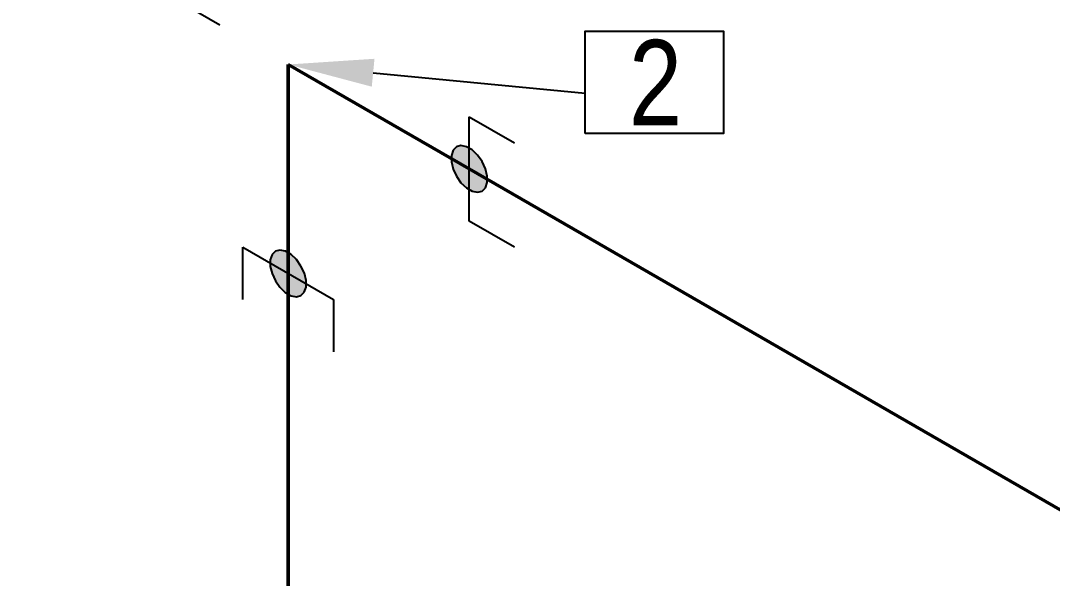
# Model space of a CAD drawing. Header units: millimetres. Extents: x 0 to 594, y 0 to 420.
# Drawn here: x 297.46 to 327.68, y 189.96 to 206.31 of the extents above; entities that cross this region are included whole.
import ezdxf
from ezdxf import colors
from ezdxf.entities.mleader import LeaderData, LeaderLine
from ezdxf.enums import TextEntityAlignment as Align
from ezdxf.math import Vec2, Vec3

# ---------------------------------------------------------------- set-up
doc = ezdxf.new("R2010")
doc.units = ezdxf.units.MM
doc.header["$LTSCALE"] = 0.25
for name, color, linetype in [('용접', 1, 'Continuous'), ('주석', 7, 'Continuous'), ('치수', 1, 'Continuous')]:
    doc.layers.add(name, color=color, linetype=linetype)
doc.layers.add('파이프 작은 보어', color=30, linetype='Continuous', lineweight=50)
doc.styles.add('AdskIsoAnnotation', font='arial.ttf', dxfattribs={"width": 0.8, "height": 1})
doc.styles.add('AdskIsoMetric', font='arial.ttf', dxfattribs={"width": 0.8, "height": 2.5})
doc.styles.add('AdskIsoMetric-30', font='arial.ttf', dxfattribs={"width": 0.8, "height": 2.5})
doc.styles.add('AdskIsoMetric30', font='arial.ttf', dxfattribs={"width": 0.8, "oblique": 29.999923, "height": 2.5})
doc.styles.get("Standard").update_dxf_attribs({"font": 'arial.ttf'})
doc.dimstyles.new('AdskIsoMetric', dxfattribs={"dimtxt": 2.5, "dimasz": 2.5, "dimexe": 1, "dimexo": 2, "dimgap": 0.8, "dimtad": 1, "dimdec": 0, "dimrnd": 1, "dimzin": 0, "dimdsep": 46, "dimtxsty": 'AdskIsoMetric', "dimcen": 0, "dimclrt": 7, "dimadec": 0, "dimazin": 0, "dimtfac": 1, "dimtdec": 0, "dimtmove": 1, "dimatfit": 3, "dimfxl": 0, "dimfrac": 2, "dimtolj": 1, "dimtzin": 0, "dimarcsym": 0})

# ---------------------------------------------------------------- blocks, each defined once
blk = doc.blocks.new('*D24')
at = {"layer": 'Defpoints', "color": 0}
for p in [(305.297, 205.026), (382.241, 175.602), (382.241, 160.602)]:
    blk.add_point(p, dxfattribs=at)
at = {"layer": '치수', "color": 0, "lineweight": -2}
for p, q in [((305.297, 207.335), (305.297, 221.181)), ((307.462, 218.776), (380.076, 176.852)), ((382.241, 162.912), (382.241, 176.757))]:
    blk.add_line(p, q, dxfattribs=at)
at = {"layer": '치수', "color": 0}
for points in [[(307.67, 219.137), (307.254, 218.415), (305.297, 220.026)], [(380.284, 177.213), (379.868, 176.492), (382.241, 175.602)]]:
    blk.add_solid(points, dxfattribs=at)
at = {"layer": '치수', "color": 7, "insert": (349.149, 197.301), "char_height": 2.5, "attachment_point": 5, "rotation": 330, "style": 'AdskIsoMetric-30'}
blk.add_mtext('\\A1;11477', dxfattribs=at)
blk = doc.blocks.new('*D25')
at = {"layer": 'Defpoints', "color": 0}
for p in [(292.307, 212.526), (305.297, 205.026), (305.296, 156.594)]:
    blk.add_point(p, dxfattribs=at)
at = {"layer": '치수', "color": 0, "lineweight": -2}
for p, q in [((303.297, 206.181), (291.307, 213.104)), ((292.306, 166.594), (292.307, 210.026)), ((303.296, 157.749), (291.306, 164.672))]:
    blk.add_line(p, q, dxfattribs=at)
at = {"layer": '치수', "color": 0}
for points in [[(291.89, 210.026), (292.723, 210.026), (292.307, 212.526)], [(291.889, 166.594), (292.722, 166.594), (292.306, 164.094)]]:
    blk.add_solid(points, dxfattribs=at)
at = {"layer": '치수', "color": 7, "insert": (290.04, 189.619), "char_height": 2.5, "attachment_point": 5, "rotation": 89.9988, "style": 'AdskIsoMetric30'}
blk.add_mtext('\\A1;1977', dxfattribs=at)
blk = doc.blocks.new('엘보우-1-Iso2DSkew0')
at = {"color": 0, "linetype": 'ByBlock', "lineweight": -2, "extrusion": (0.707107, 0.408248, -0.57735)}
for p, q in [((0, 0), (5.303, -3.062)), ((0, 0), (0, 0)), ((0, -6.124), (0, 0))]:
    blk.add_line(p, q, dxfattribs=at)
blk = doc.blocks.new('SocketWeld-2-IsoRight')
blk.add_hatch(color=256).paths.add_polyline_path([(0.0055, -0.0435), (0.0057, -0.0436), (0.006, -0.0436), (0.0062, -0.0436), (0.0064, -0.0437), (0.0066, -0.0437), (0.0068, -0.0438), (0.007, -0.0438), (0.0072, -0.0439), (0.0075, -0.0439), (0.0077, -0.0439), (0.0079, -0.044), (0.0081, -0.044), (0.0083, -0.0441), (0.0085, -0.0441), (0.0088, -0.0442), (0.009, -0.0442), (0.0092, -0.0443), (0.0094, -0.0443), (0.0096, -0.0443), (0.0098, -0.0444), (0.01, -0.0444), (0.0103, -0.0445), (0.0105, -0.0445), (0.0107, -0.0446), (0.0109, -0.0446), (0.0111, -0.0446), (0.0113, -0.0447), (0.0115, -0.0447), (0.0118, -0.0448), (0.012, -0.0448), (0.0122, -0.0449), (0.0124, -0.0449), (0.0126, -0.0449), (0.0128, -0.045), (0.013, -0.045), (0.0133, -0.0451), (0.0135, -0.0451), (0.0137, -0.0452), (0.0139, -0.0452), (0.0141, -0.0453), (0.0143, -0.0453), (0.0145, -0.0453), (0.0148, -0.0454), (0.015, -0.0454), (0.0152, -0.0455), (0.0154, -0.0455), (0.0156, -0.0456), (0.0158, -0.0456), (0.0161, -0.0456), (0.0161, -0.0456), (0.0162, -0.0456), (0.0164, -0.0455), (0.0166, -0.0455), (0.0168, -0.0455), (0.017, -0.0454), (0.0171, -0.0454), (0.0173, -0.0453), (0.0175, -0.0453), (0.0177, -0.0452), (0.0179, -0.0452), (0.0181, -0.0451), (0.0182, -0.0451), (0.0184, -0.045), (0.0186, -0.045), (0.0188, -0.0449), (0.019, -0.0449), (0.0192, -0.0448), (0.0193, -0.0448), (0.0195, -0.0447), (0.0197, -0.0447), (0.0199, -0.0446), (0.0201, -0.0446), (0.0203, -0.0445), (0.0204, -0.0445), (0.0206, -0.0444), (0.0208, -0.0444), (0.021, -0.0444), (0.0212, -0.0443), (0.0213, -0.0443), (0.0215, -0.0442), (0.0217, -0.0442), (0.0219, -0.0441), (0.0221, -0.0441), (0.0223, -0.044), (0.0224, -0.044), (0.0226, -0.0439), (0.0228, -0.0439), (0.023, -0.0438), (0.0232, -0.0438), (0.0234, -0.0437), (0.0235, -0.0437), (0.0237, -0.0436), (0.0239, -0.0436), (0.0241, -0.0435), (0.0243, -0.0435), (0.0245, -0.0434), (0.0246, -0.0434), (0.0248, -0.0433), (0.025, -0.0433), (0.025, -0.0433), (0.0251, -0.0432), (0.0253, -0.043), (0.0254, -0.0429), (0.0255, -0.0428), (0.0257, -0.0426), (0.0258, -0.0425), (0.0259, -0.0424), (0.0261, -0.0422), (0.0262, -0.0421), (0.0263, -0.042), (0.0265, -0.0418), (0.0266, -0.0417), (0.0267, -0.0416), (0.0269, -0.0414), (0.027, -0.0413), (0.0271, -0.0412), (0.0273, -0.041), (0.0274, -0.0409), (0.0275, -0.0408), (0.0277, -0.0406), (0.0278, -0.0405), (0.0279, -0.0403), (0.0281, -0.0402), (0.0282, -0.0401), (0.0283, -0.0399), (0.0284, -0.0398), (0.0286, -0.0397), (0.0287, -0.0395), (0.0288, -0.0394), (0.029, -0.0393), (0.0291, -0.0391), (0.0292, -0.039), (0.0294, -0.0389), (0.0295, -0.0387), (0.0296, -0.0386), (0.0298, -0.0385), (0.0299, -0.0383), (0.03, -0.0382), (0.0302, -0.0381), (0.0303, -0.0379), (0.0304, -0.0378), (0.0306, -0.0377), (0.0307, -0.0375), (0.0308, -0.0374), (0.031, -0.0373), (0.0311, -0.0371), (0.0312, -0.037), (0.0314, -0.0369), (0.0315, -0.0367), (0.0315, -0.0367), (0.0316, -0.0365), (0.0316, -0.0363), (0.0317, -0.0361), (0.0318, -0.0359), (0.0319, -0.0357), (0.0319, -0.0355), (0.032, -0.0353), (0.0321, -0.0351), (0.0321, -0.0349), (0.0322, -0.0346), (0.0323, -0.0344), (0.0323, -0.0342), (0.0324, -0.034), (0.0325, -0.0338), (0.0325, -0.0336), (0.0326, -0.0334), (0.0327, -0.0332), (0.0328, -0.033), (0.0328, -0.0328), (0.0329, -0.0326), (0.033, -0.0324), (0.033, -0.0322), (0.0331, -0.0319), (0.0332, -0.0317), (0.0332, -0.0315), (0.0333, -0.0313), (0.0334, -0.0311), (0.0335, -0.0309), (0.0335, -0.0307), (0.0336, -0.0305), (0.0337, -0.0303), (0.0337, -0.0301), (0.0338, -0.0299), (0.0339, -0.0297), (0.0339, -0.0295), (0.034, -0.0292), (0.0341, -0.029), (0.0342, -0.0288), (0.0342, -0.0286), (0.0343, -0.0284), (0.0344, -0.0282), (0.0344, -0.028), (0.0345, -0.0278), (0.0346, -0.0276), (0.0346, -0.0274), (0.0347, -0.0272), (0.0348, -0.027), (0.0349, -0.0268), (0.0349, -0.0265), (0.0349, -0.0265), (0.0349, -0.0263), (0.0349, -0.026), (0.0349, -0.0258), (0.0349, -0.0255), (0.0349, -0.0252), (0.0349, -0.025), (0.0349, -0.0247), (0.0349, -0.0245), (0.0349, -0.0242), (0.0349, -0.0239), (0.0349, -0.0237), (0.0349, -0.0234), (0.0349, -0.0232), (0.0349, -0.0229), (0.0349, -0.0226), (0.0349, -0.0224), (0.0349, -0.0221), (0.0349, -0.0219), (0.0349, -0.0216), (0.0349, -0.0213), (0.0349, -0.0211), (0.0349, -0.0208), (0.0349, -0.0206), (0.0349, -0.0203), (0.0349, -0.02), (0.0349, -0.0198), (0.0349, -0.0195), (0.0349, -0.0192), (0.0349, -0.019), (0.0349, -0.0187), (0.0349, -0.0185), (0.0349, -0.0182), (0.0349, -0.0179), (0.0349, -0.0177), (0.0349, -0.0174), (0.0349, -0.0172), (0.0349, -0.0169), (0.0349, -0.0166), (0.0349, -0.0164), (0.0349, -0.0161), (0.0349, -0.0159), (0.0349, -0.0156), (0.0349, -0.0153), (0.0349, -0.0151), (0.0349, -0.0148), (0.0349, -0.0146), (0.0349, -0.0143), (0.0349, -0.014), (0.0349, -0.0138), (0.0349, -0.0138), (0.0349, -0.0135), (0.0348, -0.0132), (0.0347, -0.0129), (0.0346, -0.0126), (0.0346, -0.0123), (0.0345, -0.012), (0.0344, -0.0118), (0.0344, -0.0115), (0.0343, -0.0112), (0.0342, -0.0109), (0.0342, -0.0106), (0.0341, -0.0103), (0.034, -0.01), (0.0339, -0.0097), (0.0339, -0.0095), (0.0338, -0.0092), (0.0337, -0.0089), (0.0337, -0.0086), (0.0336, -0.0083), (0.0335, -0.008), (0.0335, -0.0077), (0.0334, -0.0074), (0.0333, -0.0071), (0.0332, -0.0069), (0.0332, -0.0066), (0.0331, -0.0063), (0.033, -0.006), (0.033, -0.0057), (0.0329, -0.0054), (0.0328, -0.0051), (0.0328, -0.0048), (0.0327, -0.0046), (0.0326, -0.0043), (0.0325, -0.004), (0.0325, -0.0037), (0.0324, -0.0034), (0.0323, -0.0031), (0.0323, -0.0028), (0.0322, -0.0025), (0.0321, -0.0022), (0.0321, -0.002), (0.032, -0.0017), (0.0319, -0.0014), (0.0319, -0.0011), (0.0318, -0.0008), (0.0317, -0.0005), (0.0316, -0.0002), (0.0316, 0.0001), (0.0315, 0.0003), (0.0315, 0.0003), (0.0314, 0.0006), (0.0312, 0.0009), (0.0311, 0.0012), (0.031, 0.0015), (0.0308, 0.0018), (0.0307, 0.0021), (0.0306, 0.0024), (0.0304, 0.0026), (0.0303, 0.0029), (0.0302, 0.0032), (0.03, 0.0035), (0.0299, 0.0038), (0.0298, 0.0041), (0.0296, 0.0044), (0.0295, 0.0047), (0.0294, 0.0049), (0.0292, 0.0052), (0.0291, 0.0055), (0.029, 0.0058), (0.0288, 0.0061), (0.0287, 0.0064), (0.0286, 0.0067), (0.0284, 0.007), (0.0283, 0.0072), (0.0282, 0.0075), (0.0281, 0.0078), (0.0279, 0.0081), (0.0278, 0.0084), (0.0277, 0.0087), (0.0275, 0.009), (0.0274, 0.0093), (0.0273, 0.0095), (0.0271, 0.0098), (0.027, 0.0101), (0.0269, 0.0104), (0.0267, 0.0107), (0.0266, 0.011), (0.0265, 0.0113), (0.0263, 0.0116), (0.0262, 0.0118), (0.0261, 0.0121), (0.0259, 0.0124), (0.0258, 0.0127), (0.0257, 0.013), (0.0255, 0.0133), (0.0254, 0.0136), (0.0253, 0.0139), (0.0251, 0.0141), (0.025, 0.0144), (0.025, 0.0144), (0.0248, 0.0147), (0.0246, 0.015), (0.0245, 0.0152), (0.0243, 0.0155), (0.0241, 0.0157), (0.0239, 0.016), (0.0237, 0.0162), (0.0235, 0.0165), (0.0234, 0.0168), (0.0232, 0.017), (0.023, 0.0173), (0.0228, 0.0175), (0.0226, 0.0178), (0.0224, 0.0181), (0.0223, 0.0183), (0.0221, 0.0186), (0.0219, 0.0188), (0.0217, 0.0191), (0.0215, 0.0193), (0.0213, 0.0196), (0.0212, 0.0199), (0.021, 0.0201), (0.0208, 0.0204), (0.0206, 0.0206), (0.0204, 0.0209), (0.0203, 0.0212), (0.0201, 0.0214), (0.0199, 0.0217), (0.0197, 0.0219), (0.0195, 0.0222), (0.0193, 0.0225), (0.0192, 0.0227), (0.019, 0.023), (0.0188, 0.0232), (0.0186, 0.0235), (0.0184, 0.0237), (0.0182, 0.024), (0.0181, 0.0243), (0.0179, 0.0245), (0.0177, 0.0248), (0.0175, 0.025), (0.0173, 0.0253), (0.0171, 0.0256), (0.017, 0.0258), (0.0168, 0.0261), (0.0166, 0.0263), (0.0164, 0.0266), (0.0162, 0.0268), (0.0161, 0.0271), (0.0161, 0.0271), (0.0158, 0.0273), (0.0156, 0.0275), (0.0154, 0.0277), (0.0152, 0.0279), (0.015, 0.0281), (0.0148, 0.0283), (0.0145, 0.0285), (0.0143, 0.0287), (0.0141, 0.0289), (0.0139, 0.0292), (0.0137, 0.0294), (0.0135, 0.0296), (0.0133, 0.0298), (0.013, 0.03), (0.0128, 0.0302), (0.0126, 0.0304), (0.0124, 0.0306), (0.0122, 0.0308), (0.012, 0.031), (0.0118, 0.0312), (0.0115, 0.0314), (0.0113, 0.0316), (0.0111, 0.0318), (0.0109, 0.032), (0.0107, 0.0322), (0.0105, 0.0324), (0.0103, 0.0326), (0.01, 0.0328), (0.0098, 0.033), (0.0096, 0.0332), (0.0094, 0.0334), (0.0092, 0.0337), (0.009, 0.0339), (0.0088, 0.0341), (0.0085, 0.0343), (0.0083, 0.0345), (0.0081, 0.0347), (0.0079, 0.0349), (0.0077, 0.0351), (0.0075, 0.0353), (0.0072, 0.0355), (0.007, 0.0357), (0.0068, 0.0359), (0.0066, 0.0361), (0.0064, 0.0363), (0.0062, 0.0365), (0.006, 0.0367), (0.0057, 0.0369), (0.0055, 0.0371), (0.0055, 0.0371), (0.0053, 0.0373), (0.0051, 0.0374), (0.0049, 0.0375), (0.0046, 0.0377), (0.0044, 0.0378), (0.0042, 0.0379), (0.004, 0.038), (0.0037, 0.0382), (0.0035, 0.0383), (0.0033, 0.0384), (0.003, 0.0386), (0.0028, 0.0387), (0.0026, 0.0388), (0.0024, 0.039), (0.0021, 0.0391), (0.0019, 0.0392), (0.0017, 0.0393), (0.0015, 0.0395), (0.0012, 0.0396), (0.001, 0.0397), (0.0008, 0.0399), (0.0006, 0.04), (0.0003, 0.0401), (0.0001, 0.0403), (-0.0001, 0.0404), (-0.0003, 0.0405), (-0.0006, 0.0406), (-0.0008, 0.0408), (-0.001, 0.0409), (-0.0012, 0.041), (-0.0015, 0.0412), (-0.0017, 0.0413), (-0.0019, 0.0414), (-0.0021, 0.0416), (-0.0024, 0.0417), (-0.0026, 0.0418), (-0.0028, 0.042), (-0.003, 0.0421), (-0.0033, 0.0422), (-0.0035, 0.0423), (-0.0037, 0.0425), (-0.004, 0.0426), (-0.0042, 0.0427), (-0.0044, 0.0429), (-0.0046, 0.043), (-0.0049, 0.0431), (-0.0051, 0.0433), (-0.0053, 0.0434), (-0.0055, 0.0435), (-0.0055, 0.0435), (-0.0057, 0.0436), (-0.006, 0.0436), (-0.0062, 0.0436), (-0.0064, 0.0437), (-0.0066, 0.0437), (-0.0068, 0.0438), (-0.007, 0.0438), (-0.0072, 0.0439), (-0.0075, 0.0439), (-0.0077, 0.0439), (-0.0079, 0.044), (-0.0081, 0.044), (-0.0083, 0.0441), (-0.0085, 0.0441), (-0.0088, 0.0442), (-0.009, 0.0442), (-0.0092, 0.0443), (-0.0094, 0.0443), (-0.0096, 0.0443), (-0.0098, 0.0444), (-0.01, 0.0444), (-0.0103, 0.0445), (-0.0105, 0.0445), (-0.0107, 0.0446), (-0.0109, 0.0446), (-0.0111, 0.0446), (-0.0113, 0.0447), (-0.0115, 0.0447), (-0.0118, 0.0448), (-0.012, 0.0448), (-0.0122, 0.0449), (-0.0124, 0.0449), (-0.0126, 0.0449), (-0.0128, 0.045), (-0.013, 0.045), (-0.0133, 0.0451), (-0.0135, 0.0451), (-0.0137, 0.0452), (-0.0139, 0.0452), (-0.0141, 0.0453), (-0.0143, 0.0453), (-0.0145, 0.0453), (-0.0148, 0.0454), (-0.015, 0.0454), (-0.0152, 0.0455), (-0.0154, 0.0455), (-0.0156, 0.0456), (-0.0158, 0.0456), (-0.0161, 0.0456), (-0.0161, 0.0456), (-0.0162, 0.0456), (-0.0164, 0.0455), (-0.0166, 0.0455), (-0.0168, 0.0455), (-0.017, 0.0454), (-0.0171, 0.0454), (-0.0173, 0.0453), (-0.0175, 0.0453), (-0.0177, 0.0452), (-0.0179, 0.0452), (-0.0181, 0.0451), (-0.0182, 0.0451), (-0.0184, 0.045), (-0.0186, 0.045), (-0.0188, 0.0449), (-0.019, 0.0449), (-0.0192, 0.0448), (-0.0193, 0.0448), (-0.0195, 0.0447), (-0.0197, 0.0447), (-0.0199, 0.0446), (-0.0201, 0.0446), (-0.0203, 0.0445), (-0.0204, 0.0445), (-0.0206, 0.0444), (-0.0208, 0.0444), (-0.021, 0.0444), (-0.0212, 0.0443), (-0.0213, 0.0443), (-0.0215, 0.0442), (-0.0217, 0.0442), (-0.0219, 0.0441), (-0.0221, 0.0441), (-0.0223, 0.044), (-0.0224, 0.044), (-0.0226, 0.0439), (-0.0228, 0.0439), (-0.023, 0.0438), (-0.0232, 0.0438), (-0.0234, 0.0437), (-0.0235, 0.0437), (-0.0237, 0.0436), (-0.0239, 0.0436), (-0.0241, 0.0435), (-0.0243, 0.0435), (-0.0245, 0.0434), (-0.0246, 0.0434), (-0.0248, 0.0433), (-0.025, 0.0433), (-0.025, 0.0433), (-0.0251, 0.0432), (-0.0253, 0.043), (-0.0254, 0.0429), (-0.0255, 0.0428), (-0.0257, 0.0426), (-0.0258, 0.0425), (-0.0259, 0.0424), (-0.0261, 0.0422), (-0.0262, 0.0421), (-0.0263, 0.042), (-0.0265, 0.0418), (-0.0266, 0.0417), (-0.0267, 0.0416), (-0.0269, 0.0414), (-0.027, 0.0413), (-0.0271, 0.0412), (-0.0273, 0.041), (-0.0274, 0.0409), (-0.0275, 0.0408), (-0.0277, 0.0406), (-0.0278, 0.0405), (-0.0279, 0.0403), (-0.0281, 0.0402), (-0.0282, 0.0401), (-0.0283, 0.0399), (-0.0284, 0.0398), (-0.0286, 0.0397), (-0.0287, 0.0395), (-0.0288, 0.0394), (-0.029, 0.0393), (-0.0291, 0.0391), (-0.0292, 0.039), (-0.0294, 0.0389), (-0.0295, 0.0387), (-0.0296, 0.0386), (-0.0298, 0.0385), (-0.0299, 0.0383), (-0.03, 0.0382), (-0.0302, 0.0381), (-0.0303, 0.0379), (-0.0304, 0.0378), (-0.0306, 0.0377), (-0.0307, 0.0375), (-0.0308, 0.0374), (-0.031, 0.0373), (-0.0311, 0.0371), (-0.0312, 0.037), (-0.0314, 0.0369), (-0.0315, 0.0367), (-0.0315, 0.0367), (-0.0316, 0.0365), (-0.0316, 0.0363), (-0.0317, 0.0361), (-0.0318, 0.0359), (-0.0319, 0.0357), (-0.0319, 0.0355), (-0.032, 0.0353), (-0.0321, 0.0351), (-0.0321, 0.0349), (-0.0322, 0.0346), (-0.0323, 0.0344), (-0.0323, 0.0342), (-0.0324, 0.034), (-0.0325, 0.0338), (-0.0325, 0.0336), (-0.0326, 0.0334), (-0.0327, 0.0332), (-0.0328, 0.033), (-0.0328, 0.0328), (-0.0329, 0.0326), (-0.033, 0.0324), (-0.033, 0.0322), (-0.0331, 0.0319), (-0.0332, 0.0317), (-0.0332, 0.0315), (-0.0333, 0.0313), (-0.0334, 0.0311), (-0.0335, 0.0309), (-0.0335, 0.0307), (-0.0336, 0.0305), (-0.0337, 0.0303), (-0.0337, 0.0301), (-0.0338, 0.0299), (-0.0339, 0.0297), (-0.0339, 0.0295), (-0.034, 0.0292), (-0.0341, 0.029), (-0.0342, 0.0288), (-0.0342, 0.0286), (-0.0343, 0.0284), (-0.0344, 0.0282), (-0.0344, 0.028), (-0.0345, 0.0278), (-0.0346, 0.0276), (-0.0346, 0.0274), (-0.0347, 0.0272), (-0.0348, 0.027), (-0.0349, 0.0268), (-0.0349, 0.0265), (-0.0349, 0.0265), (-0.0349, 0.0263), (-0.0349, 0.026), (-0.0349, 0.0258), (-0.0349, 0.0255), (-0.0349, 0.0252), (-0.0349, 0.025), (-0.0349, 0.0247), (-0.0349, 0.0245), (-0.0349, 0.0242), (-0.0349, 0.0239), (-0.0349, 0.0237), (-0.0349, 0.0234), (-0.0349, 0.0232), (-0.0349, 0.0229), (-0.0349, 0.0226), (-0.0349, 0.0224), (-0.0349, 0.0221), (-0.0349, 0.0219), (-0.0349, 0.0216), (-0.0349, 0.0213), (-0.0349, 0.0211), (-0.0349, 0.0208), (-0.0349, 0.0206), (-0.0349, 0.0203), (-0.0349, 0.02), (-0.0349, 0.0198), (-0.0349, 0.0195), (-0.0349, 0.0192), (-0.0349, 0.019), (-0.0349, 0.0187), (-0.0349, 0.0185), (-0.0349, 0.0182), (-0.0349, 0.0179), (-0.0349, 0.0177), (-0.0349, 0.0174), (-0.0349, 0.0172), (-0.0349, 0.0169), (-0.0349, 0.0166), (-0.0349, 0.0164), (-0.0349, 0.0161), (-0.0349, 0.0159), (-0.0349, 0.0156), (-0.0349, 0.0153), (-0.0349, 0.0151), (-0.0349, 0.0148), (-0.0349, 0.0146), (-0.0349, 0.0143), (-0.0349, 0.014), (-0.0349, 0.0138), (-0.0349, 0.0138), (-0.0349, 0.0135), (-0.0348, 0.0132), (-0.0347, 0.0129), (-0.0346, 0.0126), (-0.0346, 0.0123), (-0.0345, 0.012), (-0.0344, 0.0118), (-0.0344, 0.0115), (-0.0343, 0.0112), (-0.0342, 0.0109), (-0.0342, 0.0106), (-0.0341, 0.0103), (-0.034, 0.01), (-0.0339, 0.0097), (-0.0339, 0.0095), (-0.0338, 0.0092), (-0.0337, 0.0089), (-0.0337, 0.0086), (-0.0336, 0.0083), (-0.0335, 0.008), (-0.0335, 0.0077), (-0.0334, 0.0074), (-0.0333, 0.0071), (-0.0332, 0.0069), (-0.0332, 0.0066), (-0.0331, 0.0063), (-0.033, 0.006), (-0.033, 0.0057), (-0.0329, 0.0054), (-0.0328, 0.0051), (-0.0328, 0.0048), (-0.0327, 0.0046), (-0.0326, 0.0043), (-0.0325, 0.004), (-0.0325, 0.0037), (-0.0324, 0.0034), (-0.0323, 0.0031), (-0.0323, 0.0028), (-0.0322, 0.0025), (-0.0321, 0.0022), (-0.0321, 0.002), (-0.032, 0.0017), (-0.0319, 0.0014), (-0.0319, 0.0011), (-0.0318, 0.0008), (-0.0317, 0.0005), (-0.0316, 0.0002), (-0.0316, -0.0001), (-0.0315, -0.0003), (-0.0315, -0.0003), (-0.0314, -0.0006), (-0.0312, -0.0009), (-0.0311, -0.0012), (-0.031, -0.0015), (-0.0308, -0.0018), (-0.0307, -0.0021), (-0.0306, -0.0024), (-0.0304, -0.0026), (-0.0303, -0.0029), (-0.0302, -0.0032), (-0.03, -0.0035), (-0.0299, -0.0038), (-0.0298, -0.0041), (-0.0296, -0.0044), (-0.0295, -0.0047), (-0.0294, -0.0049), (-0.0292, -0.0052), (-0.0291, -0.0055), (-0.029, -0.0058), (-0.0288, -0.0061), (-0.0287, -0.0064), (-0.0286, -0.0067), (-0.0284, -0.007), (-0.0283, -0.0072), (-0.0282, -0.0075), (-0.0281, -0.0078), (-0.0279, -0.0081), (-0.0278, -0.0084), (-0.0277, -0.0087), (-0.0275, -0.009), (-0.0274, -0.0093), (-0.0273, -0.0095), (-0.0271, -0.0098), (-0.027, -0.0101), (-0.0269, -0.0104), (-0.0267, -0.0107), (-0.0266, -0.011), (-0.0265, -0.0113), (-0.0263, -0.0116), (-0.0262, -0.0118), (-0.0261, -0.0121), (-0.0259, -0.0124), (-0.0258, -0.0127), (-0.0257, -0.013), (-0.0255, -0.0133), (-0.0254, -0.0136), (-0.0253, -0.0139), (-0.0251, -0.0141), (-0.025, -0.0144), (-0.025, -0.0144), (-0.0248, -0.0147), (-0.0246, -0.015), (-0.0245, -0.0152), (-0.0243, -0.0155), (-0.0241, -0.0157), (-0.0239, -0.016), (-0.0237, -0.0162), (-0.0235, -0.0165), (-0.0234, -0.0168), (-0.0232, -0.017), (-0.023, -0.0173), (-0.0228, -0.0175), (-0.0226, -0.0178), (-0.0224, -0.0181), (-0.0223, -0.0183), (-0.0221, -0.0186), (-0.0219, -0.0188), (-0.0217, -0.0191), (-0.0215, -0.0193), (-0.0213, -0.0196), (-0.0212, -0.0199), (-0.021, -0.0201), (-0.0208, -0.0204), (-0.0206, -0.0206), (-0.0204, -0.0209), (-0.0203, -0.0212), (-0.0201, -0.0214), (-0.0199, -0.0217), (-0.0197, -0.0219), (-0.0195, -0.0222), (-0.0193, -0.0225), (-0.0192, -0.0227), (-0.019, -0.023), (-0.0188, -0.0232), (-0.0186, -0.0235), (-0.0184, -0.0237), (-0.0182, -0.024), (-0.0181, -0.0243), (-0.0179, -0.0245), (-0.0177, -0.0248), (-0.0175, -0.025), (-0.0173, -0.0253), (-0.0171, -0.0256), (-0.017, -0.0258), (-0.0168, -0.0261), (-0.0166, -0.0263), (-0.0164, -0.0266), (-0.0162, -0.0268), (-0.0161, -0.0271), (-0.0161, -0.0271), (-0.0158, -0.0273), (-0.0156, -0.0275), (-0.0154, -0.0277), (-0.0152, -0.0279), (-0.015, -0.0281), (-0.0148, -0.0283), (-0.0145, -0.0285), (-0.0143, -0.0287), (-0.0141, -0.0289), (-0.0139, -0.0292), (-0.0137, -0.0294), (-0.0135, -0.0296), (-0.0133, -0.0298), (-0.013, -0.03), (-0.0128, -0.0302), (-0.0126, -0.0304), (-0.0124, -0.0306), (-0.0122, -0.0308), (-0.012, -0.031), (-0.0118, -0.0312), (-0.0115, -0.0314), (-0.0113, -0.0316), (-0.0111, -0.0318), (-0.0109, -0.032), (-0.0107, -0.0322), (-0.0105, -0.0324), (-0.0103, -0.0326), (-0.01, -0.0328), (-0.0098, -0.033), (-0.0096, -0.0332), (-0.0094, -0.0334), (-0.0092, -0.0337), (-0.009, -0.0339), (-0.0088, -0.0341), (-0.0085, -0.0343), (-0.0083, -0.0345), (-0.0081, -0.0347), (-0.0079, -0.0349), (-0.0077, -0.0351), (-0.0075, -0.0353), (-0.0072, -0.0355), (-0.007, -0.0357), (-0.0068, -0.0359), (-0.0066, -0.0361), (-0.0064, -0.0363), (-0.0062, -0.0365), (-0.006, -0.0367), (-0.0057, -0.0369), (-0.0055, -0.0371), (-0.0055, -0.0371), (-0.0053, -0.0373), (-0.0051, -0.0374), (-0.0049, -0.0375), (-0.0046, -0.0377), (-0.0044, -0.0378), (-0.0042, -0.0379), (-0.004, -0.038), (-0.0037, -0.0382), (-0.0035, -0.0383), (-0.0033, -0.0384), (-0.003, -0.0386), (-0.0028, -0.0387), (-0.0026, -0.0388), (-0.0024, -0.039), (-0.0021, -0.0391), (-0.0019, -0.0392), (-0.0017, -0.0393), (-0.0015, -0.0395), (-0.0012, -0.0396), (-0.001, -0.0397), (-0.0008, -0.0399), (-0.0006, -0.04), (-0.0003, -0.0401), (-0.0001, -0.0403), (0.0001, -0.0404), (0.0003, -0.0405), (0.0006, -0.0406), (0.0008, -0.0408), (0.001, -0.0409), (0.0012, -0.041), (0.0015, -0.0412), (0.0017, -0.0413), (0.0019, -0.0414), (0.0021, -0.0416), (0.0024, -0.0417), (0.0026, -0.0418), (0.0028, -0.042), (0.003, -0.0421), (0.0033, -0.0422), (0.0035, -0.0423), (0.0037, -0.0425), (0.004, -0.0426), (0.0042, -0.0427), (0.0044, -0.0429), (0.0046, -0.043), (0.0049, -0.0431), (0.0051, -0.0433), (0.0053, -0.0434)], flags=0)
at = {"color": 0, "linetype": 'ByBlock', "lineweight": -2, "extrusion": (-0.707107, -0.408248, 0.57735)}
for p, q in [((-0.0884, 0.1531), (0, 0.1021)), ((0, 0.1021), (0, -0.1021)), ((-0.025, 0.0433), (-0.0315, 0.0367)), ((-0.0161, 0.0456), (-0.025, 0.0433)), ((-0.0055, 0.0435), (-0.0161, 0.0456)), ((0.0055, 0.0371), (-0.0055, 0.0435)), ((-0.0315, 0.0367), (-0.0349, 0.0265)), ((-0.0349, 0.0265), (-0.0349, 0.0138)), ((0.0161, 0.0271), (0.0055, 0.0371)), ((0.025, 0.0144), (0.0161, 0.0271)), ((-0.0349, 0.0138), (-0.0315, -0.0003)), ((0.0315, 0.0003), (0.025, 0.0144)), ((0.0349, -0.0138), (0.0315, 0.0003)), ((-0.0315, -0.0003), (-0.025, -0.0144)), ((-0.025, -0.0144), (-0.0161, -0.0271)), ((0.0349, -0.0265), (0.0349, -0.0138)), ((-0.0161, -0.0271), (-0.0055, -0.0371)), ((-0.0055, -0.0371), (0.0055, -0.0435)), ((0.025, -0.0433), (0.0315, -0.0367)), ((0.0315, -0.0367), (0.0349, -0.0265)), ((0, -0.1021), (-0.0884, -0.051)), ((0.0055, -0.0435), (0.0161, -0.0456)), ((0.0161, -0.0456), (0.025, -0.0433))]:
    blk.add_line(p, q, dxfattribs=at)
blk = doc.blocks.new('SocketWeld-1-IsoLeft')
blk.add_hatch(color=256).paths.add_polyline_path([(-0.0294, -0.0234), (-0.0291, -0.0234), (-0.0288, -0.0235), (-0.0285, -0.0236), (-0.0283, -0.0237), (-0.028, -0.0238), (-0.0277, -0.0239), (-0.0274, -0.0239), (-0.0271, -0.024), (-0.0268, -0.0241), (-0.0265, -0.0242), (-0.0263, -0.0243), (-0.026, -0.0244), (-0.0257, -0.0244), (-0.0254, -0.0245), (-0.0251, -0.0246), (-0.0248, -0.0247), (-0.0246, -0.0248), (-0.0243, -0.0249), (-0.024, -0.0249), (-0.0237, -0.025), (-0.0234, -0.0251), (-0.0231, -0.0252), (-0.0228, -0.0253), (-0.0226, -0.0254), (-0.0223, -0.0254), (-0.022, -0.0255), (-0.0217, -0.0256), (-0.0214, -0.0257), (-0.0211, -0.0258), (-0.0209, -0.0259), (-0.0206, -0.0259), (-0.0203, -0.026), (-0.02, -0.0261), (-0.0197, -0.0262), (-0.0194, -0.0263), (-0.0191, -0.0264), (-0.0189, -0.0265), (-0.0186, -0.0265), (-0.0183, -0.0266), (-0.018, -0.0267), (-0.0177, -0.0268), (-0.0174, -0.0269), (-0.0172, -0.027), (-0.0169, -0.027), (-0.0166, -0.0271), (-0.0163, -0.0272), (-0.016, -0.0273), (-0.0157, -0.0274), (-0.0155, -0.0275), (-0.0155, -0.0275), (-0.0151, -0.0275), (-0.0148, -0.0275), (-0.0145, -0.0275), (-0.0142, -0.0276), (-0.0139, -0.0276), (-0.0136, -0.0276), (-0.0132, -0.0277), (-0.0129, -0.0277), (-0.0126, -0.0277), (-0.0123, -0.0277), (-0.012, -0.0278), (-0.0117, -0.0278), (-0.0114, -0.0278), (-0.011, -0.0279), (-0.0107, -0.0279), (-0.0104, -0.0279), (-0.0101, -0.0279), (-0.0098, -0.028), (-0.0095, -0.028), (-0.0091, -0.028), (-0.0088, -0.0281), (-0.0085, -0.0281), (-0.0082, -0.0281), (-0.0079, -0.0281), (-0.0076, -0.0282), (-0.0073, -0.0282), (-0.0069, -0.0282), (-0.0066, -0.0283), (-0.0063, -0.0283), (-0.006, -0.0283), (-0.0057, -0.0283), (-0.0054, -0.0284), (-0.005, -0.0284), (-0.0047, -0.0284), (-0.0044, -0.0285), (-0.0041, -0.0285), (-0.0038, -0.0285), (-0.0035, -0.0286), (-0.0032, -0.0286), (-0.0028, -0.0286), (-0.0025, -0.0286), (-0.0022, -0.0287), (-0.0019, -0.0287), (-0.0016, -0.0287), (-0.0013, -0.0288), (-0.0009, -0.0288), (-0.0006, -0.0288), (-0.0003, -0.0288), (0, -0.0289), (0, -0.0289), (0.0003, -0.0288), (0.0006, -0.0288), (0.0009, -0.0288), (0.0013, -0.0288), (0.0016, -0.0287), (0.0019, -0.0287), (0.0022, -0.0287), (0.0025, -0.0286), (0.0028, -0.0286), (0.0032, -0.0286), (0.0035, -0.0286), (0.0038, -0.0285), (0.0041, -0.0285), (0.0044, -0.0285), (0.0047, -0.0284), (0.005, -0.0284), (0.0054, -0.0284), (0.0057, -0.0283), (0.006, -0.0283), (0.0063, -0.0283), (0.0066, -0.0283), (0.0069, -0.0282), (0.0073, -0.0282), (0.0076, -0.0282), (0.0079, -0.0281), (0.0082, -0.0281), (0.0085, -0.0281), (0.0088, -0.0281), (0.0091, -0.028), (0.0095, -0.028), (0.0098, -0.028), (0.0101, -0.0279), (0.0104, -0.0279), (0.0107, -0.0279), (0.011, -0.0279), (0.0114, -0.0278), (0.0117, -0.0278), (0.012, -0.0278), (0.0123, -0.0277), (0.0126, -0.0277), (0.0129, -0.0277), (0.0132, -0.0277), (0.0136, -0.0276), (0.0139, -0.0276), (0.0142, -0.0276), (0.0145, -0.0275), (0.0148, -0.0275), (0.0151, -0.0275), (0.0155, -0.0275), (0.0155, -0.0275), (0.0157, -0.0274), (0.016, -0.0273), (0.0163, -0.0272), (0.0166, -0.0271), (0.0169, -0.027), (0.0172, -0.027), (0.0174, -0.0269), (0.0177, -0.0268), (0.018, -0.0267), (0.0183, -0.0266), (0.0186, -0.0265), (0.0189, -0.0265), (0.0191, -0.0264), (0.0194, -0.0263), (0.0197, -0.0262), (0.02, -0.0261), (0.0203, -0.026), (0.0206, -0.0259), (0.0209, -0.0259), (0.0211, -0.0258), (0.0214, -0.0257), (0.0217, -0.0256), (0.022, -0.0255), (0.0223, -0.0254), (0.0226, -0.0254), (0.0228, -0.0253), (0.0231, -0.0252), (0.0234, -0.0251), (0.0237, -0.025), (0.024, -0.0249), (0.0243, -0.0249), (0.0246, -0.0248), (0.0248, -0.0247), (0.0251, -0.0246), (0.0254, -0.0245), (0.0257, -0.0244), (0.026, -0.0244), (0.0263, -0.0243), (0.0265, -0.0242), (0.0268, -0.0241), (0.0271, -0.024), (0.0274, -0.0239), (0.0277, -0.0239), (0.028, -0.0238), (0.0283, -0.0237), (0.0285, -0.0236), (0.0288, -0.0235), (0.0291, -0.0234), (0.0294, -0.0234), (0.0294, -0.0234), (0.0296, -0.0232), (0.0298, -0.0231), (0.0301, -0.023), (0.0303, -0.0228), (0.0305, -0.0227), (0.0307, -0.0226), (0.031, -0.0224), (0.0312, -0.0223), (0.0314, -0.0222), (0.0316, -0.0221), (0.0319, -0.0219), (0.0321, -0.0218), (0.0323, -0.0217), (0.0325, -0.0215), (0.0328, -0.0214), (0.033, -0.0213), (0.0332, -0.0211), (0.0335, -0.021), (0.0337, -0.0209), (0.0339, -0.0207), (0.0341, -0.0206), (0.0344, -0.0205), (0.0346, -0.0204), (0.0348, -0.0202), (0.035, -0.0201), (0.0353, -0.02), (0.0355, -0.0198), (0.0357, -0.0197), (0.0359, -0.0196), (0.0362, -0.0194), (0.0364, -0.0193), (0.0366, -0.0192), (0.0368, -0.0191), (0.0371, -0.0189), (0.0373, -0.0188), (0.0375, -0.0187), (0.0377, -0.0185), (0.038, -0.0184), (0.0382, -0.0183), (0.0384, -0.0181), (0.0386, -0.018), (0.0389, -0.0179), (0.0391, -0.0177), (0.0393, -0.0176), (0.0395, -0.0175), (0.0398, -0.0174), (0.04, -0.0172), (0.0402, -0.0171), (0.0405, -0.017), (0.0405, -0.017), (0.0406, -0.0168), (0.0407, -0.0166), (0.0409, -0.0165), (0.041, -0.0163), (0.0412, -0.0161), (0.0413, -0.016), (0.0415, -0.0158), (0.0416, -0.0157), (0.0418, -0.0155), (0.0419, -0.0153), (0.042, -0.0152), (0.0422, -0.015), (0.0423, -0.0148), (0.0425, -0.0147), (0.0426, -0.0145), (0.0428, -0.0143), (0.0429, -0.0142), (0.0431, -0.014), (0.0432, -0.0138), (0.0433, -0.0137), (0.0435, -0.0135), (0.0436, -0.0134), (0.0438, -0.0132), (0.0439, -0.013), (0.0441, -0.0129), (0.0442, -0.0127), (0.0444, -0.0125), (0.0445, -0.0124), (0.0447, -0.0122), (0.0448, -0.012), (0.0449, -0.0119), (0.0451, -0.0117), (0.0452, -0.0115), (0.0454, -0.0114), (0.0455, -0.0112), (0.0457, -0.0111), (0.0458, -0.0109), (0.046, -0.0107), (0.0461, -0.0106), (0.0462, -0.0104), (0.0464, -0.0102), (0.0465, -0.0101), (0.0467, -0.0099), (0.0468, -0.0097), (0.047, -0.0096), (0.0471, -0.0094), (0.0473, -0.0092), (0.0474, -0.0091), (0.0476, -0.0089), (0.0476, -0.0089), (0.0476, -0.0087), (0.0477, -0.0086), (0.0477, -0.0084), (0.0478, -0.0082), (0.0478, -0.008), (0.0479, -0.0078), (0.0479, -0.0076), (0.048, -0.0075), (0.048, -0.0073), (0.0481, -0.0071), (0.0481, -0.0069), (0.0482, -0.0067), (0.0482, -0.0066), (0.0483, -0.0064), (0.0483, -0.0062), (0.0484, -0.006), (0.0484, -0.0058), (0.0485, -0.0056), (0.0485, -0.0055), (0.0486, -0.0053), (0.0486, -0.0051), (0.0487, -0.0049), (0.0487, -0.0047), (0.0488, -0.0046), (0.0488, -0.0044), (0.0489, -0.0042), (0.0489, -0.004), (0.049, -0.0038), (0.049, -0.0036), (0.0491, -0.0035), (0.0491, -0.0033), (0.0492, -0.0031), (0.0492, -0.0029), (0.0493, -0.0027), (0.0493, -0.0025), (0.0494, -0.0024), (0.0494, -0.0022), (0.0495, -0.002), (0.0495, -0.0018), (0.0496, -0.0016), (0.0496, -0.0015), (0.0497, -0.0013), (0.0497, -0.0011), (0.0498, -0.0009), (0.0498, -0.0007), (0.0499, -0.0005), (0.0499, -0.0004), (0.05, -0.0002), (0.05, 0), (0.05, 0), (0.05, 0.0002), (0.0499, 0.0004), (0.0499, 0.0005), (0.0498, 0.0007), (0.0498, 0.0009), (0.0497, 0.0011), (0.0497, 0.0013), (0.0496, 0.0015), (0.0496, 0.0016), (0.0495, 0.0018), (0.0495, 0.002), (0.0494, 0.0022), (0.0494, 0.0024), (0.0493, 0.0025), (0.0493, 0.0027), (0.0492, 0.0029), (0.0492, 0.0031), (0.0491, 0.0033), (0.0491, 0.0035), (0.049, 0.0036), (0.049, 0.0038), (0.0489, 0.004), (0.0489, 0.0042), (0.0488, 0.0044), (0.0488, 0.0046), (0.0487, 0.0047), (0.0487, 0.0049), (0.0486, 0.0051), (0.0486, 0.0053), (0.0485, 0.0055), (0.0485, 0.0056), (0.0484, 0.0058), (0.0484, 0.006), (0.0483, 0.0062), (0.0483, 0.0064), (0.0482, 0.0066), (0.0482, 0.0067), (0.0481, 0.0069), (0.0481, 0.0071), (0.048, 0.0073), (0.048, 0.0075), (0.0479, 0.0076), (0.0479, 0.0078), (0.0478, 0.008), (0.0478, 0.0082), (0.0477, 0.0084), (0.0477, 0.0086), (0.0476, 0.0087), (0.0476, 0.0089), (0.0476, 0.0089), (0.0474, 0.0091), (0.0473, 0.0092), (0.0471, 0.0094), (0.047, 0.0096), (0.0468, 0.0097), (0.0467, 0.0099), (0.0465, 0.0101), (0.0464, 0.0102), (0.0462, 0.0104), (0.0461, 0.0106), (0.046, 0.0107), (0.0458, 0.0109), (0.0457, 0.0111), (0.0455, 0.0112), (0.0454, 0.0114), (0.0452, 0.0115), (0.0451, 0.0117), (0.0449, 0.0119), (0.0448, 0.012), (0.0447, 0.0122), (0.0445, 0.0124), (0.0444, 0.0125), (0.0442, 0.0127), (0.0441, 0.0129), (0.0439, 0.013), (0.0438, 0.0132), (0.0436, 0.0134), (0.0435, 0.0135), (0.0433, 0.0137), (0.0432, 0.0138), (0.0431, 0.014), (0.0429, 0.0142), (0.0428, 0.0143), (0.0426, 0.0145), (0.0425, 0.0147), (0.0423, 0.0148), (0.0422, 0.015), (0.042, 0.0152), (0.0419, 0.0153), (0.0418, 0.0155), (0.0416, 0.0157), (0.0415, 0.0158), (0.0413, 0.016), (0.0412, 0.0161), (0.041, 0.0163), (0.0409, 0.0165), (0.0407, 0.0166), (0.0406, 0.0168), (0.0405, 0.017), (0.0405, 0.017), (0.0402, 0.0171), (0.04, 0.0172), (0.0398, 0.0174), (0.0395, 0.0175), (0.0393, 0.0176), (0.0391, 0.0177), (0.0389, 0.0179), (0.0386, 0.018), (0.0384, 0.0181), (0.0382, 0.0183), (0.038, 0.0184), (0.0377, 0.0185), (0.0375, 0.0187), (0.0373, 0.0188), (0.0371, 0.0189), (0.0368, 0.0191), (0.0366, 0.0192), (0.0364, 0.0193), (0.0362, 0.0194), (0.0359, 0.0196), (0.0357, 0.0197), (0.0355, 0.0198), (0.0353, 0.02), (0.035, 0.0201), (0.0348, 0.0202), (0.0346, 0.0204), (0.0344, 0.0205), (0.0341, 0.0206), (0.0339, 0.0207), (0.0337, 0.0209), (0.0335, 0.021), (0.0332, 0.0211), (0.033, 0.0213), (0.0328, 0.0214), (0.0325, 0.0215), (0.0323, 0.0217), (0.0321, 0.0218), (0.0319, 0.0219), (0.0316, 0.0221), (0.0314, 0.0222), (0.0312, 0.0223), (0.031, 0.0224), (0.0307, 0.0226), (0.0305, 0.0227), (0.0303, 0.0228), (0.0301, 0.023), (0.0298, 0.0231), (0.0296, 0.0232), (0.0294, 0.0234), (0.0294, 0.0234), (0.0291, 0.0234), (0.0288, 0.0235), (0.0285, 0.0236), (0.0283, 0.0237), (0.028, 0.0238), (0.0277, 0.0239), (0.0274, 0.0239), (0.0271, 0.024), (0.0268, 0.0241), (0.0265, 0.0242), (0.0263, 0.0243), (0.026, 0.0244), (0.0257, 0.0244), (0.0254, 0.0245), (0.0251, 0.0246), (0.0248, 0.0247), (0.0246, 0.0248), (0.0243, 0.0249), (0.024, 0.0249), (0.0237, 0.025), (0.0234, 0.0251), (0.0231, 0.0252), (0.0228, 0.0253), (0.0226, 0.0254), (0.0223, 0.0254), (0.022, 0.0255), (0.0217, 0.0256), (0.0214, 0.0257), (0.0211, 0.0258), (0.0209, 0.0259), (0.0206, 0.0259), (0.0203, 0.026), (0.02, 0.0261), (0.0197, 0.0262), (0.0194, 0.0263), (0.0191, 0.0264), (0.0189, 0.0265), (0.0186, 0.0265), (0.0183, 0.0266), (0.018, 0.0267), (0.0177, 0.0268), (0.0174, 0.0269), (0.0172, 0.027), (0.0169, 0.027), (0.0166, 0.0271), (0.0163, 0.0272), (0.016, 0.0273), (0.0157, 0.0274), (0.0155, 0.0275), (0.0155, 0.0275), (0.0151, 0.0275), (0.0148, 0.0275), (0.0145, 0.0275), (0.0142, 0.0276), (0.0139, 0.0276), (0.0136, 0.0276), (0.0132, 0.0277), (0.0129, 0.0277), (0.0126, 0.0277), (0.0123, 0.0277), (0.012, 0.0278), (0.0117, 0.0278), (0.0114, 0.0278), (0.011, 0.0279), (0.0107, 0.0279), (0.0104, 0.0279), (0.0101, 0.0279), (0.0098, 0.028), (0.0095, 0.028), (0.0091, 0.028), (0.0088, 0.0281), (0.0085, 0.0281), (0.0082, 0.0281), (0.0079, 0.0281), (0.0076, 0.0282), (0.0073, 0.0282), (0.0069, 0.0282), (0.0066, 0.0283), (0.0063, 0.0283), (0.006, 0.0283), (0.0057, 0.0283), (0.0054, 0.0284), (0.005, 0.0284), (0.0047, 0.0284), (0.0044, 0.0285), (0.0041, 0.0285), (0.0038, 0.0285), (0.0035, 0.0286), (0.0032, 0.0286), (0.0028, 0.0286), (0.0025, 0.0286), (0.0022, 0.0287), (0.0019, 0.0287), (0.0016, 0.0287), (0.0013, 0.0288), (0.0009, 0.0288), (0.0006, 0.0288), (0.0003, 0.0288), (0, 0.0289), (0, 0.0289), (-0.0003, 0.0288), (-0.0006, 0.0288), (-0.0009, 0.0288), (-0.0013, 0.0288), (-0.0016, 0.0287), (-0.0019, 0.0287), (-0.0022, 0.0287), (-0.0025, 0.0286), (-0.0028, 0.0286), (-0.0032, 0.0286), (-0.0035, 0.0286), (-0.0038, 0.0285), (-0.0041, 0.0285), (-0.0044, 0.0285), (-0.0047, 0.0284), (-0.005, 0.0284), (-0.0054, 0.0284), (-0.0057, 0.0283), (-0.006, 0.0283), (-0.0063, 0.0283), (-0.0066, 0.0283), (-0.0069, 0.0282), (-0.0073, 0.0282), (-0.0076, 0.0282), (-0.0079, 0.0281), (-0.0082, 0.0281), (-0.0085, 0.0281), (-0.0088, 0.0281), (-0.0091, 0.028), (-0.0095, 0.028), (-0.0098, 0.028), (-0.0101, 0.0279), (-0.0104, 0.0279), (-0.0107, 0.0279), (-0.011, 0.0279), (-0.0114, 0.0278), (-0.0117, 0.0278), (-0.012, 0.0278), (-0.0123, 0.0277), (-0.0126, 0.0277), (-0.0129, 0.0277), (-0.0132, 0.0277), (-0.0136, 0.0276), (-0.0139, 0.0276), (-0.0142, 0.0276), (-0.0145, 0.0275), (-0.0148, 0.0275), (-0.0151, 0.0275), (-0.0155, 0.0275), (-0.0155, 0.0275), (-0.0157, 0.0274), (-0.016, 0.0273), (-0.0163, 0.0272), (-0.0166, 0.0271), (-0.0169, 0.027), (-0.0172, 0.027), (-0.0174, 0.0269), (-0.0177, 0.0268), (-0.018, 0.0267), (-0.0183, 0.0266), (-0.0186, 0.0265), (-0.0189, 0.0265), (-0.0191, 0.0264), (-0.0194, 0.0263), (-0.0197, 0.0262), (-0.02, 0.0261), (-0.0203, 0.026), (-0.0206, 0.0259), (-0.0209, 0.0259), (-0.0211, 0.0258), (-0.0214, 0.0257), (-0.0217, 0.0256), (-0.022, 0.0255), (-0.0223, 0.0254), (-0.0226, 0.0254), (-0.0228, 0.0253), (-0.0231, 0.0252), (-0.0234, 0.0251), (-0.0237, 0.025), (-0.024, 0.0249), (-0.0243, 0.0249), (-0.0246, 0.0248), (-0.0248, 0.0247), (-0.0251, 0.0246), (-0.0254, 0.0245), (-0.0257, 0.0244), (-0.026, 0.0244), (-0.0263, 0.0243), (-0.0265, 0.0242), (-0.0268, 0.0241), (-0.0271, 0.024), (-0.0274, 0.0239), (-0.0277, 0.0239), (-0.028, 0.0238), (-0.0283, 0.0237), (-0.0285, 0.0236), (-0.0288, 0.0235), (-0.0291, 0.0234), (-0.0294, 0.0234), (-0.0294, 0.0234), (-0.0296, 0.0232), (-0.0298, 0.0231), (-0.0301, 0.023), (-0.0303, 0.0228), (-0.0305, 0.0227), (-0.0307, 0.0226), (-0.031, 0.0224), (-0.0312, 0.0223), (-0.0314, 0.0222), (-0.0316, 0.0221), (-0.0319, 0.0219), (-0.0321, 0.0218), (-0.0323, 0.0217), (-0.0325, 0.0215), (-0.0328, 0.0214), (-0.033, 0.0213), (-0.0332, 0.0211), (-0.0335, 0.021), (-0.0337, 0.0209), (-0.0339, 0.0207), (-0.0341, 0.0206), (-0.0344, 0.0205), (-0.0346, 0.0204), (-0.0348, 0.0202), (-0.035, 0.0201), (-0.0353, 0.02), (-0.0355, 0.0198), (-0.0357, 0.0197), (-0.0359, 0.0196), (-0.0362, 0.0194), (-0.0364, 0.0193), (-0.0366, 0.0192), (-0.0368, 0.0191), (-0.0371, 0.0189), (-0.0373, 0.0188), (-0.0375, 0.0187), (-0.0377, 0.0185), (-0.038, 0.0184), (-0.0382, 0.0183), (-0.0384, 0.0181), (-0.0386, 0.018), (-0.0389, 0.0179), (-0.0391, 0.0177), (-0.0393, 0.0176), (-0.0395, 0.0175), (-0.0398, 0.0174), (-0.04, 0.0172), (-0.0402, 0.0171), (-0.0405, 0.017), (-0.0405, 0.017), (-0.0406, 0.0168), (-0.0407, 0.0166), (-0.0409, 0.0165), (-0.041, 0.0163), (-0.0412, 0.0161), (-0.0413, 0.016), (-0.0415, 0.0158), (-0.0416, 0.0157), (-0.0418, 0.0155), (-0.0419, 0.0153), (-0.042, 0.0152), (-0.0422, 0.015), (-0.0423, 0.0148), (-0.0425, 0.0147), (-0.0426, 0.0145), (-0.0428, 0.0143), (-0.0429, 0.0142), (-0.0431, 0.014), (-0.0432, 0.0138), (-0.0433, 0.0137), (-0.0435, 0.0135), (-0.0436, 0.0134), (-0.0438, 0.0132), (-0.0439, 0.013), (-0.0441, 0.0129), (-0.0442, 0.0127), (-0.0444, 0.0125), (-0.0445, 0.0124), (-0.0447, 0.0122), (-0.0448, 0.012), (-0.0449, 0.0119), (-0.0451, 0.0117), (-0.0452, 0.0115), (-0.0454, 0.0114), (-0.0455, 0.0112), (-0.0457, 0.0111), (-0.0458, 0.0109), (-0.046, 0.0107), (-0.0461, 0.0106), (-0.0462, 0.0104), (-0.0464, 0.0102), (-0.0465, 0.0101), (-0.0467, 0.0099), (-0.0468, 0.0097), (-0.047, 0.0096), (-0.0471, 0.0094), (-0.0473, 0.0092), (-0.0474, 0.0091), (-0.0476, 0.0089), (-0.0476, 0.0089), (-0.0476, 0.0087), (-0.0477, 0.0086), (-0.0477, 0.0084), (-0.0478, 0.0082), (-0.0478, 0.008), (-0.0479, 0.0078), (-0.0479, 0.0076), (-0.048, 0.0075), (-0.048, 0.0073), (-0.0481, 0.0071), (-0.0481, 0.0069), (-0.0482, 0.0067), (-0.0482, 0.0066), (-0.0483, 0.0064), (-0.0483, 0.0062), (-0.0484, 0.006), (-0.0484, 0.0058), (-0.0485, 0.0056), (-0.0485, 0.0055), (-0.0486, 0.0053), (-0.0486, 0.0051), (-0.0487, 0.0049), (-0.0487, 0.0047), (-0.0488, 0.0046), (-0.0488, 0.0044), (-0.0489, 0.0042), (-0.0489, 0.004), (-0.049, 0.0038), (-0.049, 0.0036), (-0.0491, 0.0035), (-0.0491, 0.0033), (-0.0492, 0.0031), (-0.0492, 0.0029), (-0.0493, 0.0027), (-0.0493, 0.0025), (-0.0494, 0.0024), (-0.0494, 0.0022), (-0.0495, 0.002), (-0.0495, 0.0018), (-0.0496, 0.0016), (-0.0496, 0.0015), (-0.0497, 0.0013), (-0.0497, 0.0011), (-0.0498, 0.0009), (-0.0498, 0.0007), (-0.0499, 0.0005), (-0.0499, 0.0004), (-0.05, 0.0002), (-0.05, 0), (-0.05, 0), (-0.05, -0.0002), (-0.0499, -0.0004), (-0.0499, -0.0005), (-0.0498, -0.0007), (-0.0498, -0.0009), (-0.0497, -0.0011), (-0.0497, -0.0013), (-0.0496, -0.0015), (-0.0496, -0.0016), (-0.0495, -0.0018), (-0.0495, -0.002), (-0.0494, -0.0022), (-0.0494, -0.0024), (-0.0493, -0.0025), (-0.0493, -0.0027), (-0.0492, -0.0029), (-0.0492, -0.0031), (-0.0491, -0.0033), (-0.0491, -0.0035), (-0.049, -0.0036), (-0.049, -0.0038), (-0.0489, -0.004), (-0.0489, -0.0042), (-0.0488, -0.0044), (-0.0488, -0.0046), (-0.0487, -0.0047), (-0.0487, -0.0049), (-0.0486, -0.0051), (-0.0486, -0.0053), (-0.0485, -0.0055), (-0.0485, -0.0056), (-0.0484, -0.0058), (-0.0484, -0.006), (-0.0483, -0.0062), (-0.0483, -0.0064), (-0.0482, -0.0066), (-0.0482, -0.0067), (-0.0481, -0.0069), (-0.0481, -0.0071), (-0.048, -0.0073), (-0.048, -0.0075), (-0.0479, -0.0076), (-0.0479, -0.0078), (-0.0478, -0.008), (-0.0478, -0.0082), (-0.0477, -0.0084), (-0.0477, -0.0086), (-0.0476, -0.0087), (-0.0476, -0.0089), (-0.0476, -0.0089), (-0.0474, -0.0091), (-0.0473, -0.0092), (-0.0471, -0.0094), (-0.047, -0.0096), (-0.0468, -0.0097), (-0.0467, -0.0099), (-0.0465, -0.0101), (-0.0464, -0.0102), (-0.0462, -0.0104), (-0.0461, -0.0106), (-0.046, -0.0107), (-0.0458, -0.0109), (-0.0457, -0.0111), (-0.0455, -0.0112), (-0.0454, -0.0114), (-0.0452, -0.0115), (-0.0451, -0.0117), (-0.0449, -0.0119), (-0.0448, -0.012), (-0.0447, -0.0122), (-0.0445, -0.0124), (-0.0444, -0.0125), (-0.0442, -0.0127), (-0.0441, -0.0129), (-0.0439, -0.013), (-0.0438, -0.0132), (-0.0436, -0.0134), (-0.0435, -0.0135), (-0.0433, -0.0137), (-0.0432, -0.0138), (-0.0431, -0.014), (-0.0429, -0.0142), (-0.0428, -0.0143), (-0.0426, -0.0145), (-0.0425, -0.0147), (-0.0423, -0.0148), (-0.0422, -0.015), (-0.042, -0.0152), (-0.0419, -0.0153), (-0.0418, -0.0155), (-0.0416, -0.0157), (-0.0415, -0.0158), (-0.0413, -0.016), (-0.0412, -0.0161), (-0.041, -0.0163), (-0.0409, -0.0165), (-0.0407, -0.0166), (-0.0406, -0.0168), (-0.0405, -0.017), (-0.0405, -0.017), (-0.0402, -0.0171), (-0.04, -0.0172), (-0.0398, -0.0174), (-0.0395, -0.0175), (-0.0393, -0.0176), (-0.0391, -0.0177), (-0.0389, -0.0179), (-0.0386, -0.018), (-0.0384, -0.0181), (-0.0382, -0.0183), (-0.038, -0.0184), (-0.0377, -0.0185), (-0.0375, -0.0187), (-0.0373, -0.0188), (-0.0371, -0.0189), (-0.0368, -0.0191), (-0.0366, -0.0192), (-0.0364, -0.0193), (-0.0362, -0.0194), (-0.0359, -0.0196), (-0.0357, -0.0197), (-0.0355, -0.0198), (-0.0353, -0.02), (-0.035, -0.0201), (-0.0348, -0.0202), (-0.0346, -0.0204), (-0.0344, -0.0205), (-0.0341, -0.0206), (-0.0339, -0.0207), (-0.0337, -0.0209), (-0.0335, -0.021), (-0.0332, -0.0211), (-0.033, -0.0213), (-0.0328, -0.0214), (-0.0325, -0.0215), (-0.0323, -0.0217), (-0.0321, -0.0218), (-0.0319, -0.0219), (-0.0316, -0.0221), (-0.0314, -0.0222), (-0.0312, -0.0223), (-0.031, -0.0224), (-0.0307, -0.0226), (-0.0305, -0.0227), (-0.0303, -0.0228), (-0.0301, -0.023), (-0.0298, -0.0231), (-0.0296, -0.0232)], flags=0)
at = {"color": 0, "linetype": 'ByBlock', "lineweight": -2, "extrusion": (0, 0.816497, 0.57735)}
for p, q in [((0, 0.1021), (0.0884, 0.051)), ((0.0884, 0.051), (-0.0884, -0.051)), ((-0.0294, 0.0234), (-0.0405, 0.017)), ((-0.0155, 0.0275), (-0.0294, 0.0234)), ((0, 0.0289), (-0.0155, 0.0275)), ((0.0155, 0.0275), (0, 0.0289)), ((0.0294, 0.0234), (0.0155, 0.0275)), ((0.0405, 0.017), (0.0294, 0.0234)), ((-0.0476, 0.0089), (-0.05, 0)), ((-0.05, 0), (-0.0476, -0.0089)), ((-0.0405, 0.017), (-0.0476, 0.0089)), ((0.0476, 0.0089), (0.0405, 0.017)), ((0.05, 0), (0.0476, 0.0089)), ((0.0476, -0.0089), (0.05, 0)), ((-0.0884, -0.051), (-0.1768, 0)), ((-0.0476, -0.0089), (-0.0405, -0.017)), ((-0.0405, -0.017), (-0.0294, -0.0234)), ((0.0294, -0.0234), (0.0405, -0.017)), ((0.0405, -0.017), (0.0476, -0.0089)), ((-0.0294, -0.0234), (-0.0155, -0.0275)), ((-0.0155, -0.0275), (0, -0.0289)), ((0, -0.0289), (0.0155, -0.0275)), ((0.0155, -0.0275), (0.0294, -0.0234))]:
    blk.add_line(p, q, dxfattribs=at)
blk = doc.blocks.new('AnnoRect')
at = {"color": 0, "linetype": 'ByBlock', "lineweight": -2}
blk.add_wipeout([(-0.81, -0.6), (-0.81, 0.6), (0.81, 0.6), (0.81, -0.6)], dxfattribs=at)
blk.add_lwpolyline([(-0.81, -0.6), (-0.81, 0.6), (0.81, 0.6), (0.81, -0.6)], close=True, dxfattribs=at)
at = {"color": 0, "linetype": 'ByBlock', "lineweight": -2, "style": 'AdskIsoAnnotation', "width": 0.8}
blk.add_attdef('XX', text='', height=1, dxfattribs=at).set_placement((0, 0), align=Align.MIDDLE_CENTER)

msp = doc.modelspace()

# ---------------------------------------------------------------- linework, layer by layer
at = {"layer": '파이프 작은 보어'}
for points in [[(310.6003, 201.9642), (349.8498, 179.3035)], [(305.296, 162.7177), (305.297, 198.9023)]]:
    msp.add_lwpolyline(points, dxfattribs=at)

# ---------------------------------------------------------------- block references
at = {"layer": '용접', "xscale": 15, "yscale": 15, "zscale": 15}
for name, p, rotation in [('SocketWeld-2-IsoRight', (310.6003, 201.9642), 180.0000000033816), ('SocketWeld-1-IsoLeft', (305.297, 198.9023), 119.9999232691074)]:
    msp.add_blockref(name, p, dxfattribs=dict(at, rotation=rotation))
at = {"layer": '파이프 작은 보어'}
msp.add_blockref('엘보우-1-Iso2DSkew0', (305.297, 205.026), dxfattribs=at)

# ---------------------------------------------------------------- dimensions: what is measured, and where the dimension line sits
at = {"layer": '치수'}
for base, p1, p2, angle, text, override, picture, middle in [((382.241, 175.6024), (305.297, 205.026), (382.241, 160.6024), 330, '11477', {"dimtad": 0, "dimlfac": 113.326502, "dimtxsty": 'AdskIsoMetric-30', "dimse1": 0, "dimse2": 0, "dimsd1": 0, "dimsd2": 0, "dimtmove": 1}, '*D24', (349.1485, 197.3006)), ((292.3068, 212.5263), (305.296, 156.5939), (305.297, 205.026), 89.9988, '1977', {"dimtad": 0, "dimlfac": 40.824417, "dimtxsty": 'AdskIsoMetric30', "dimse1": 0, "dimse2": 0, "dimsd1": 0, "dimsd2": 0, "dimtmove": 1}, '*D25', (290.04, 189.6187))]:
    dim = msp.add_linear_dim(base=base, p1=p1, p2=p2, angle=angle, text=text, dimstyle='AdskIsoMetric', override=override, dxfattribs=at)
    dim.commit()
    dim.dimension.update_dxf_attribs({"geometry": picture, "text_midpoint": middle, "dimtype": 160})

# ---------------------------------------------------------------- leaders
at = {"layer": '주석'}
ml = msp.add_multileader_mtext('Standard', dxfattribs=at)
ml.set_content('')
ml.set_leader_properties()
ml.build(insert=Vec2(0, 0))
ml.multileader.update_dxf_attribs({"dogleg_length": 0, "arrow_head_size": 2.5})
ctx = ml.context
ctx.base_point, ctx.arrow_head_size = Vec3(314, 204.1818), 2.5
notes = []
notes.append((ctx, [(0, (1, 1, 0), (314, 204.1818), (-1, 0), 0, [(0, [(305.297, 205.026)], 0, [])])]))
ctx.mtext, ml.multileader.dxf.content_type = None, 0
for ctx, leaders in notes:
    for number, flags, end, landing, length, lines in leaders:
        leader = LeaderData()
        leader.index, (leader.has_last_leader_line, leader.has_dogleg_vector, leader.attachment_direction) = number, flags
        leader.last_leader_point, leader.dogleg_vector, leader.dogleg_length = Vec3(end), Vec3(landing), length
        for number, points, colour, breaks in lines:
            line = LeaderLine()
            line.index, line.vertices, line.color, line.breaks = number, Vec3.list(points), colors.encode_raw_color(colour), breaks
            leader.lines.append(line)
        ctx.leaders.append(leader)

# ---------------------------------------------------------------- next in the draw order: block references
ref = msp.add_blockref('AnnoRect', (316.0238, 204.5), dxfattribs=dict(at, xscale=2.5, yscale=2.5, zscale=2.5))
ref.add_attrib('XX_001', '2', (315.2796, 203.2449), dxfattribs={"layer": '0', "color": 0, "linetype": 'ByBlock', "lineweight": -2, "height": 2.5, "style": 'AdskIsoAnnotation', "width": 0.8})

doc.saveas('drawing.dxf')
